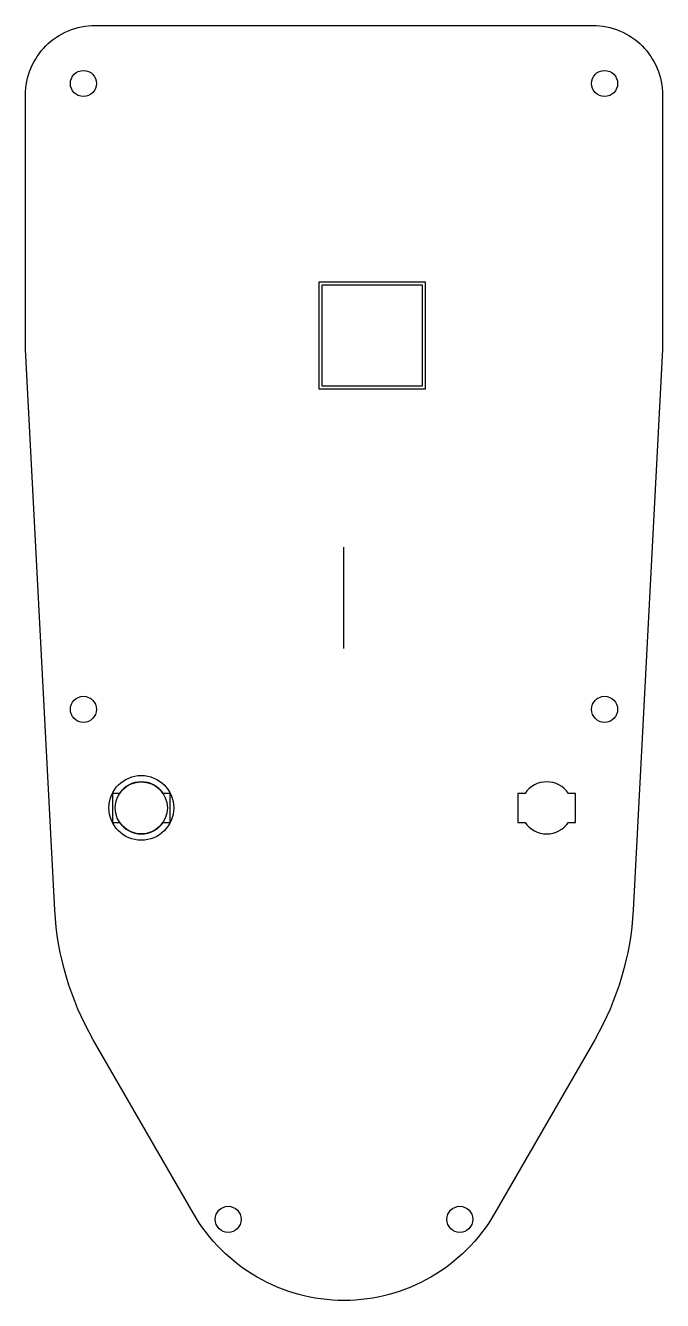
# Model space of a CAD drawing. Header units: millimetres. Extents: x -55 to 55, y -110 to 110.
import ezdxf

# ---------------------------------------------------------------- set-up
doc = ezdxf.new("R2010")
doc.units = ezdxf.units.MM
doc.layers.get('0').update_dxf_attribs({"linetype": 'CONTINUOUS'})

msp = doc.modelspace()

# ---------------------------------------------------------------- linework, layer by layer
for p, q in [((13.56, 65.2), (-3.84, 65.2)), ((-3.84, 65.2), (-3.84, 47.8)), ((13.56, 47.8), (13.56, 65.2)), ((-3.84, 47.8), (13.56, 47.8)), ((0, 2.5), (0, 20))]:
    msp.add_line(p, q)
for points in [[(55, 98), (55, 54.1), (49.93, -42.62, -0.118358), (43.3, -65), (25.98, -95, -0.57735), (-25.98, -95), (-43.3, -65, -0.118358), (-49.93, -42.62), (-55, 54.1), (-55, 98, -0.414214), (-43, 110), (43, 110, -0.414214)], [(-40, -22.5), (-40, -27.5), (-38.74, -27.5, 0.534522), (-31.26, -27.5), (-30, -27.5), (-30, -22.5), (-31.26, -22.5, 0.534522), (-38.74, -22.5)], [(38.74, -22.5, 0.534522), (31.26, -22.5), (30, -22.5), (30, -27.5), (31.26, -27.5, 0.534522), (38.74, -27.5), (40, -27.5), (40, -22.5)]]:
    msp.add_lwpolyline(points, format="xyb", close=True)
msp.add_lwpolyline([(14.06, 47.3), (14.06, 65.7), (-4.34, 65.7), (-4.34, 47.3)], close=True)
for centre, radius in [((-45, 100), 2.25), ((45, 100), 2.25), ((-45, -8), 2.25), ((45, -8), 2.25), ((-35, -25), 5.59), ((-35, -25), 4.5), ((-20, -96), 2.25), ((20, -96), 2.25)]:
    msp.add_circle(centre, radius)

doc.saveas('drawing.dxf')
